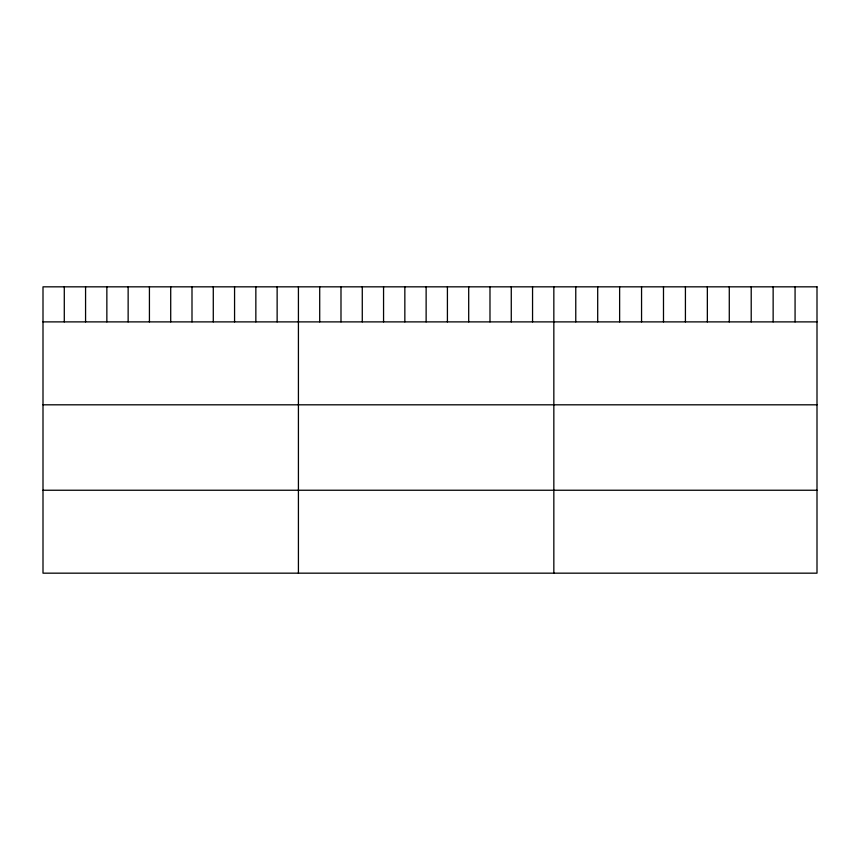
<?xml version="1.0" encoding="UTF-8"?>
<svg xmlns="http://www.w3.org/2000/svg" width="860" height="860" viewBox="0 0 860 860"><rect width="100%" height="100%" fill="white"/><g stroke="black" fill="none" stroke-linecap="round" stroke-linejoin="round"><path stroke-width="1.29" d="M43 321.887L817 321.887M43 404.813L817 404.813M43 490.243L817 490.243M795.07 286.832L795.07 321.887M773.14 286.832L773.14 321.887M751.21 286.832L751.21 321.887M729.28 286.832L729.28 321.887M707.35 286.832L707.35 321.887M685.42 286.832L685.42 321.887M663.49 286.832L663.49 321.887M641.56 286.832L641.56 321.887M619.63 286.832L619.63 321.887M597.7 286.832L597.7 321.887M575.77 286.832L575.77 321.887M553.84 286.832L553.84 573.168M532.555 286.832L532.555 321.887M511.27 286.832L511.27 321.887M489.985 286.832L489.985 321.887M468.7 286.832L468.7 321.887M447.415 286.832L447.415 321.887M426.13 286.832L426.13 321.887M404.845 286.832L404.845 321.887M383.56 286.832L383.56 321.887M362.275 286.832L362.275 321.887M340.99 286.832L340.99 321.887M319.705 286.832L319.705 321.887M298.42 286.832L298.42 573.168M277.135 286.832L277.135 321.887M255.85 286.832L255.85 321.887M234.565 286.832L234.565 321.887M213.28 286.832L213.28 321.887M191.995 286.832L191.995 321.887M170.71 286.832L170.71 321.887M149.425 286.832L149.425 321.887M128.14 286.832L128.14 321.887M106.855 286.832L106.855 321.887M85.57 286.832L85.57 321.887M64.285 286.832L64.285 321.887M817 286.832L43 286.832L43 573.168L817 573.168L817 286.832"/></g></svg>
